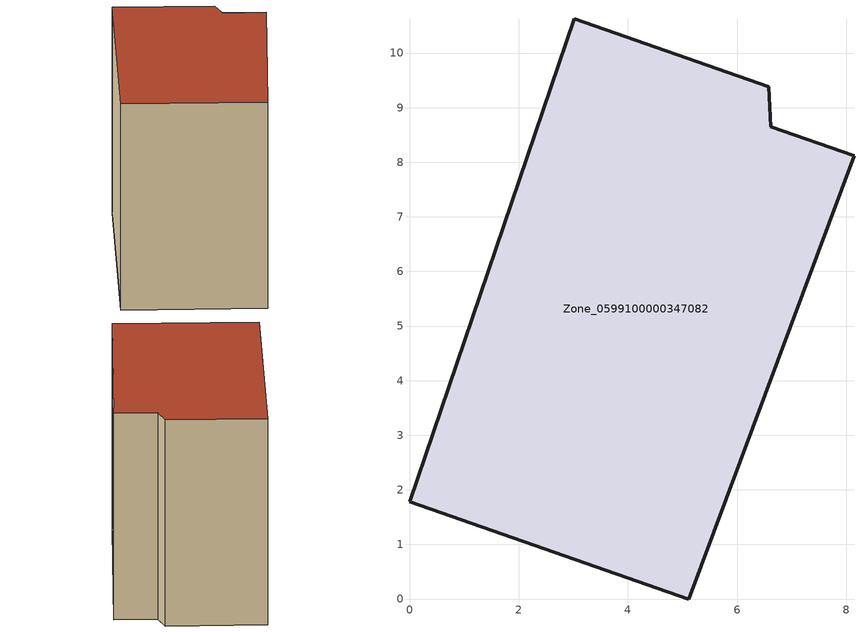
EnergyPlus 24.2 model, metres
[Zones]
Zone_0599100000347082
 floor ground (C_G): 0,1.78 3.02,10.62 6.58,9.38 6.61,8.65 8.14,8.12 5.11,0 z0
 wall outside (C_F): 3.02,10.62 0,1.78 5.11,0 8.14,8.12 6.61,8.65 6.58,9.38 3.02,10.62 z0:8.22
 roof outside (C_R): 0,1.78 5.11,0 8.14,8.12 6.61,8.65 6.58,9.38 3.02,10.62 z8.22
[BUILDING]
Pand.0599100000347082: North Axis=0; Terrain=City; Loads Convergence Tolerance Value=0.04; Temperature Convergence Tolerance Value=0.4; Solar Distribution=FullExterior; Maximum Number of Warmup Days=25; Minimum Number of Warmup Days=1
[Site:Location]
Rotterdam.The.Hague.AP_ZH_NLD Design_Conditions: Latitude=51.96; Longitude=4.45; Time Zone=1; Elevation=-4.5
[SITE:GROUNDTEMPERATURE:BUILDINGSURFACE]
18, 18, 18, 18, 18, 18, 18, 18, 18, 18, 18, 18
[MATERIAL] Thermal Absorptance=0.9; Solar Absorptance=0.7; Visible Absorptance=0.7
Name | Roughness | Thickness | Conductivity | Density | Specific Heat
G.TI.1992-2005 | MediumSmooth | 0.15 | 0.06 | 540 | 1210
F.TI.1992-2005 | Rough | 0.3 | 0.12 | 1920 | 840
R.TI.1992-2005 | MediumRough | 0.2 | 0.08 | 1500 | 1000
[CONSTRUCTION]
C_G: G.TI.1992-2005
C_F: F.TI.1992-2005
C_R: R.TI.1992-2005
[ZONE]
Zone_0599100000347082: Type=1; Multiplier=1; Ceiling Height=Autocalculate; Volume=Autocalculate; Floor Area=autocalculate; Part of Total Floor Area=Yes
[ZONEINFILTRATION:DESIGNFLOWRATE]
Infil_Zone_0599100000347082: Zone or ZoneList or Space or SpaceList=Zone_0599100000347082; Schedule=AlwaysOn; Design Flow Rate Calculation Method=Flow/Area; Flow Rate per Floor Area=0.0015; Constant Term Coefficient=1; Temperature Term Coefficient=0; Velocity Term Coefficient=0; Velocity Squared Term Coefficient=0
[HVACTEMPLATE:ZONE:IDEALLOADSAIRSYSTEM]
Zone_0599100000347082: Maximum Heating Supply Air Temperature=50; Minimum Cooling Supply Air Temperature=13; Maximum Heating Supply Air Humidity Ratio=0.0156; Minimum Cooling Supply Air Humidity Ratio=0.0077; Heating Limit=NoLimit; Cooling Limit=NoLimit; Dehumidification Control Type=ConstantSensibleHeatRatio; Cooling Sensible Heat Ratio=0.7; Dehumidification Setpoint=60; Humidification Control Type=None; Humidification Setpoint=30; Outdoor Air Method=None; Outdoor Air Flow Rate per Person=0.00944; Outdoor Air Flow Rate per Zone Floor Area=0; Outdoor Air Flow Rate per Zone=0; Demand Controlled Ventilation Type=None; Outdoor Air Economizer Type=NoEconomizer; Heat Recovery Type=None; Sensible Heat Recovery Effectiveness=0.7; Latent Heat Recovery Effectiveness=0.65
[ZONECONTROL:THERMOSTAT]
ThermostatControl_Zone_0599100000347082: Zone or ZoneList=Zone_0599100000347082; Control Type Schedule=DualSetpointControlType; Control 1=Thermostat_Zone_0599100000347082; Temperature Difference Between Cutout And Setpoint=0
[THERMOSTATSETPOINT:DUALSETPOINT]
Thermostat_Zone_0599100000347082: Heating Setpoint Temperature Schedule=HeatingSetpoint_Zone_0599100000347082; Cooling Setpoint Temperature Schedule=CoolingSetpoint_Zone_0599100000347082
[SCHEDULE:COMPACT]
HeatingSetpoint_Zone_0599100000347082: Through: 12/31, For: AllDays, Until: 24:00, 21
CoolingSetpoint_Zone_0599100000347082: Through: 12/31, For: AllDays, Until: 24:00, 24
DualSetpointControlType: Through: 12/31, For: AllDays, Until: 24:00, 4
AlwaysOn: Through: 12/31, For: AllDays, Until: 24:00, 1
